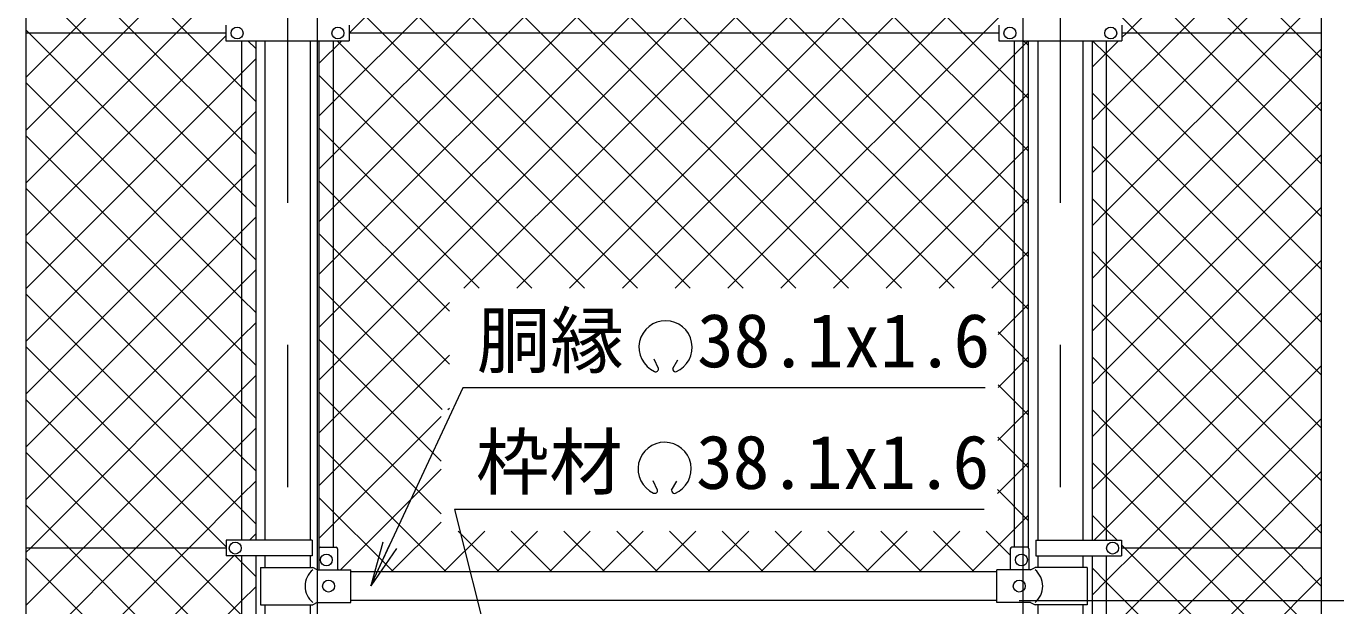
# Model space of a CAD drawing. Units: millimetres, scale not verified. Extents: x -6300 to 6300, y -4455 to 4455.
# Drawn here: x -3777 to -2023, y 1402 to 2179 of the extents above; entities that cross this region are included whole.
import ezdxf
from ezdxf.enums import TextEntityAlignment as Align

# ---------------------------------------------------------------- set-up
doc = ezdxf.new("R2010")
doc.units = ezdxf.units.MM
doc.header["$LTSCALE"] = 30
doc.linetypes.add('USER1', pattern=[50.8, 31.75, -6.35, 6.35, -6.35])
for name, color, linetype, lineweight in [('0-1_D-BMK', 2, 'USER1', 13), ('0-2_D-STR1', 1, 'Continuous', 18), ('0-3_D-STR3', 3, 'Continuous', 13), ('0-7_D-STR-DIM', 7, 'Continuous', 9), ('0-8_0', 7, 'Continuous', 9), ('0-9_D-STR-TXT', 7, 'Continuous', 9), ('0-A_D-STR2', 7, 'Continuous', 9)]:
    doc.layers.add(name, color=color, linetype=linetype, lineweight=lineweight)
doc.styles.add('ＭＳ ゴシック', font='')
doc.styles.get('ＭＳ ゴシック').set_extended_font_data('MS Gothic')

# ---------------------------------------------------------------- blocks, each defined once
blk = doc.blocks.new('_Open')
at = {"layer": '0-8_0'}
blk.add_line((-30, 5), (0, 0), dxfattribs=at)
blk.add_lwpolyline([(-30, -5), (0, 0), (-30, 0)], dxfattribs=at)

msp = doc.modelspace()

# ---------------------------------------------------------------- linework, layer by layer
at = {"layer": '0-1_D-BMK'}
for p, q in [((-3427.18, 2894.97), (-3427.18, -1050.85)), ((-2392.18, 2894.97), (-2392.18, -1050.85))]:
    msp.add_line(p, q, dxfattribs=at)
at = {"layer": '0-2_D-STR1'}
for p, q in [((-3457.43, 2159.43), (-3457.43, 1490.03)), ((-3396.93, 2159.43), (-3396.93, 1490.03)), ((-2422.43, 2159.43), (-2422.43, 1490.03)), ((-2361.93, 2159.43), (-2361.93, 1490.03)), ((-3457.43, 1469.43), (-3457.43, 1453.83)), ((-3396.93, 1469.43), (-3396.93, 1453.83)), ((-2422.43, 1469.43), (-2422.43, 1453.83)), ((-2361.93, 1469.43), (-2361.93, 1453.83)), ((-2477.18, 1447.73), (-3342.18, 1447.73)), ((-3457.43, 1403.83), (-3457.43, 800.23)), ((-3396.93, 1403.83), (-3396.93, 800.23)), ((-2477.18, 1409.73), (-3342.18, 1409.73)), ((-2422.43, 1403.83), (-2422.43, 1177.23)), ((-2361.93, 1403.83), (-2361.93, 1177.23))]:
    msp.add_line(p, q, dxfattribs=at)
at = {"layer": '0-3_D-STR3'}
for p, q in [((-3509.68, 2180.03), (-3509.68, 2159.43)), ((-3344.68, 2180.03), (-3344.68, 2159.43)), ((-2474.68, 2180.03), (-2474.68, 2159.43)), ((-2309.68, 2180.03), (-2309.68, 2159.43)), ((-3509.68, 2169.73), (-3777.18, 2169.73)), ((-3509.68, 2159.43), (-3344.68, 2159.43)), ((-3488.68, 2159.43), (-3488.68, 1490.03)), ((-3469.68, 2159.43), (-3469.68, 1490.03)), ((-3384.68, 1480.15), (-3384.68, 2159.43)), ((-3365.68, 1480.83), (-3365.68, 2159.43)), ((-2474.68, 2169.73), (-3344.68, 2169.73)), ((-2847.18, 2169.73), (-3344.68, 2169.73)), ((-2474.68, 2159.43), (-2309.68, 2159.43)), ((-2453.68, 1480.83), (-2453.68, 2159.43)), ((-2434.68, 1480.15), (-2434.68, 2159.43)), ((-2349.68, 2159.43), (-2349.68, 1490.03)), ((-2330.68, 2159.43), (-2330.68, 1490.03)), ((-2042.18, 2169.73), (-2309.68, 2169.73)), ((-3509.68, 1479.73), (-3777.18, 1479.73)), ((-3509.18, 1490.23), (-3509.18, 1469.23)), ((-3394.38, 1490.23), (-3509.18, 1490.23)), ((-3394.38, 1490.23), (-3394.38, 1469.23)), ((-3385.18, 1478.83), (-3385.18, 1450.83)), ((-3383.18, 1480.83), (-3362.18, 1480.83)), ((-3360.18, 1478.83), (-3360.18, 1450.83)), ((-2459.18, 1478.83), (-2459.18, 1450.83)), ((-2436.18, 1480.83), (-2457.18, 1480.83)), ((-2434.18, 1478.83), (-2434.18, 1450.83)), ((-2424.98, 1490.23), (-2424.98, 1469.23)), ((-2424.98, 1490.23), (-2310.18, 1490.23)), ((-2310.18, 1490.23), (-2310.18, 1469.23)), ((-2042.18, 1479.73), (-2309.68, 1479.73)), ((-3394.38, 1469.23), (-3509.18, 1469.23)), ((-3488.68, 1469.43), (-3488.68, 800.23)), ((-3469.68, 1469.43), (-3469.68, 800.23)), ((-2424.98, 1469.23), (-2310.18, 1469.23)), ((-2349.68, 1469.43), (-2349.68, 800.23)), ((-2330.68, 1469.43), (-2330.68, 800.23)), ((-3463.28, 1453.83), (-3393.38, 1453.83)), ((-3463.28, 1453.83), (-3463.28, 1403.83)), ((-3387.38, 1450.83), (-3393.38, 1453.83)), ((-3387.38, 1450.83), (-3342.18, 1450.83)), ((-3342.18, 1406.83), (-3342.18, 1450.83)), ((-2431.98, 1450.83), (-2477.18, 1450.83)), ((-2477.18, 1406.83), (-2477.18, 1450.83)), ((-2431.98, 1450.83), (-2425.98, 1453.83)), ((-2356.08, 1453.83), (-2425.98, 1453.83)), ((-2356.08, 1453.83), (-2356.08, 1403.83)), ((-3463.28, 1403.83), (-3393.38, 1403.83)), ((-3387.38, 1406.83), (-3393.38, 1403.83)), ((-3387.38, 1406.83), (-3342.18, 1406.83)), ((-2431.98, 1406.83), (-2477.18, 1406.83)), ((-2431.98, 1406.83), (-2425.98, 1403.83)), ((-2356.08, 1403.83), (-2425.98, 1403.83))]:
    msp.add_line(p, q, dxfattribs=at)
for centre in [(-3494.68, 2169.73), (-3359.68, 2169.73), (-2459.68, 2169.73), (-2324.68, 2169.73), (-3497.18, 1479.73), (-2322.18, 1479.73), (-3375.18, 1463.83), (-2444.18, 1463.83), (-3372.18, 1428.83), (-2447.18, 1428.83)]:
    msp.add_circle(centre, 8, dxfattribs=at)
for centre, radius, start, end in [((-3383.18, 1478.83), 2, 90, 180), ((-3362.18, 1478.83), 2, 0, 90), ((-2457.18, 1478.83), 2, 90, 180), ((-2436.18, 1478.83), 2, 0, 90), ((-3374.79, 1428.83), 28.8, 130.19176, 229.80824), ((-2444.56, 1428.83), 28.8, 310.19176, 49.80824)]:
    msp.add_arc(centre, radius, start, end, dxfattribs=at)
at = {"layer": '0-7_D-STR-DIM'}
for p, q in [((-3386.93, 1326.73), (-3386.93, 3139.73)), ((-2441.93, 1326.73), (-2441.93, 3139.73)), ((-3777.18, 1160.38), (-3777.18, 2922.73)), ((-2042.18, 1160.38), (-2042.18, 2922.73)), ((-2447.18, 1409.73), (-1712.18, 1409.73)), ((-2447.18, 1409.73), (-1712.18, 1409.73))]:
    msp.add_line(p, q, dxfattribs=at)
at = {"layer": '0-9_D-STR-TXT'}
for p, q in [((-2930.33, 1720.39), (-2936.07, 1732.7)), ((-2911.13, 1720.35), (-2904.34, 1732.11)), ((-2931.6, 1557.54), (-2937.34, 1569.84)), ((-2912.72, 1557.52), (-2905.94, 1569.28))]:
    msp.add_line(p, q, dxfattribs=at)
for points in [[(-2493.01, 1694.49), (-3192.31, 1694.49), (-3314.97, 1431.05)], [(-2494.29, 1531.6), (-3203.59, 1531.6), (-3155.98, 1341.42)]]:
    msp.add_lwpolyline(points, dxfattribs=at)
for centre, radius, start, end in [((-2920.89, 1748.74), 35.62, 292.92895, 245.65759), ((-2934.02, 1719.7), 3.75, 245.55066, 10.6575), ((-2907.44, 1719.66), 3.75, 169.34241, 276.63708), ((-2922.16, 1585.85), 35.62, 292.92895, 245.65759), ((-2935.29, 1556.84), 3.75, 245.55066, 10.6575), ((-2909.04, 1556.82), 3.75, 169.34241, 276.63708)]:
    msp.add_arc(centre, radius, start, end, dxfattribs=at)
at = {"layer": '0-A_D-STR2'}
for p, q in [((-3384.68, 2058.6), (-2621.65, 2821.63)), ((-3384.68, 1987.89), (-2550.94, 2821.63)), ((-3384.68, 1917.18), (-2480.23, 2821.63)), ((-3344.68, 2169.31), (-2692.36, 2821.63)), ((-2434.68, 1940.69), (-3315.61, 2821.63)), ((-2434.68, 2011.4), (-3244.9, 2821.63)), ((-2434.68, 2082.11), (-3174.19, 2821.63)), ((-2434.68, 1869.98), (-3360.18, 2795.48)), ((-3384.68, 1846.47), (-2442.42, 2788.73)), ((-2434.68, 1799.27), (-3384.68, 2749.27)), ((-3384.68, 1775.76), (-2434.68, 2725.76)), ((-2534.25, 1828.14), (-3384.68, 2678.56)), ((-3384.68, 1705.05), (-2434.68, 2655.05)), ((-2604.97, 1828.14), (-3384.68, 2607.85)), ((-3190.87, 1828.14), (-2434.68, 2584.34)), ((-2675.68, 1828.14), (-3384.68, 2537.14)), ((-3120.16, 1828.14), (-2434.68, 2513.62)), ((-2746.39, 1828.14), (-3384.68, 2466.43)), ((-3049.45, 1828.14), (-2434.68, 2442.91)), ((-2076.33, 2169.73), (-2330.68, 2424.07)), ((-3561.25, 2169.73), (-3777.18, 2385.65)), ((-3717.95, 2169.73), (-3488.68, 2399)), ((-2817.1, 1828.14), (-3384.68, 2395.72)), ((-2978.74, 1828.14), (-2434.68, 2372.2)), ((-2147.04, 2169.73), (-2330.68, 2353.36)), ((-2233.02, 2169.73), (-2042.18, 2360.57)), ((-3647.24, 2169.73), (-3488.68, 2328.29)), ((-2887.81, 1828.14), (-3384.68, 2325.01)), ((-3631.97, 2169.73), (-3777.18, 2314.94)), ((-2908.03, 1828.14), (-2434.68, 2301.49)), ((-2217.75, 2169.73), (-2330.68, 2282.65)), ((-2162.31, 2169.73), (-2042.18, 2289.86)), ((-3576.52, 2169.73), (-3488.68, 2257.57)), ((-2958.52, 1828.14), (-3384.68, 2254.3)), ((-3702.68, 2169.73), (-3777.18, 2244.23)), ((-2837.32, 1828.14), (-2434.68, 2230.78)), ((-2288.46, 2169.73), (-2330.68, 2211.94)), ((-2091.6, 2169.73), (-2042.18, 2219.15)), ((-3773.39, 2169.73), (-3777.18, 2173.52)), ((-3777.18, 2110.5), (-3717.95, 2169.73)), ((-3777.18, 2039.79), (-3647.24, 2169.73)), ((-3777.18, 1969.07), (-3576.52, 2169.73)), ((-3777.18, 1898.36), (-3509.68, 2165.86)), ((-3488.68, 1885.02), (-3773.39, 2169.73)), ((-3488.68, 1955.73), (-3702.68, 2169.73)), ((-3488.68, 2026.44), (-3631.97, 2169.73)), ((-3488.68, 2097.15), (-3561.25, 2169.73)), ((-3469.68, 2148.86), (-3480.24, 2159.43)), ((-3384.68, 2129.31), (-3354.56, 2159.43)), ((-3029.23, 1828.14), (-3360.52, 2159.43)), ((-2766.61, 1828.14), (-2435.32, 2159.43)), ((-2434.68, 2152.83), (-2441.28, 2159.43)), ((-2330.68, 2072.07), (-2233.02, 2169.73)), ((-2330.68, 2001.36), (-2162.31, 2169.73)), ((-2330.68, 1930.65), (-2091.6, 2169.73)), ((-2042.18, 1923.44), (-2288.46, 2169.73)), ((-2042.18, 1994.15), (-2217.75, 2169.73)), ((-2042.18, 2064.86), (-2147.04, 2169.73)), ((-2042.18, 2135.57), (-2076.33, 2169.73)), ((-2330.68, 1859.94), (-2042.18, 2148.44)), ((-3488.68, 2116.15), (-3469.68, 2135.15)), ((-3777.18, 1827.65), (-3488.68, 2116.15)), ((-3099.94, 1828.14), (-3384.68, 2112.88)), ((-3488.68, 1814.3), (-3777.18, 2102.8)), ((-3469.68, 2078.15), (-3488.68, 2097.15)), ((-2695.9, 1828.14), (-2434.68, 2089.36)), ((-2330.68, 2070.52), (-2349.68, 2089.52)), ((-2349.68, 2053.07), (-2330.68, 2072.07)), ((-2330.68, 1789.23), (-2042.18, 2077.73)), ((-2042.18, 1782.02), (-2330.68, 2070.52)), ((-3488.68, 2045.44), (-3469.68, 2064.44)), ((-3777.18, 1756.94), (-3488.68, 2045.44)), ((-3170.65, 1828.14), (-3384.68, 2042.17)), ((-3488.68, 1743.59), (-3777.18, 2032.09)), ((-3469.68, 2007.44), (-3488.68, 2026.44)), ((-2625.19, 1828.14), (-2434.68, 2018.65)), ((-2330.68, 1999.81), (-2349.68, 2018.81)), ((-2349.68, 1982.36), (-2330.68, 2001.36)), ((-2330.68, 1718.52), (-2042.18, 2007.02)), ((-2042.18, 1711.31), (-2330.68, 1999.81)), ((-3488.68, 1974.73), (-3469.68, 1993.73)), ((-3777.18, 1686.23), (-3488.68, 1974.73)), ((-3210.26, 1797.04), (-3384.68, 1971.45)), ((-3488.68, 1672.88), (-3777.18, 1961.38)), ((-3469.68, 1936.73), (-3488.68, 1955.73)), ((-2554.48, 1828.14), (-2434.68, 1947.94)), ((-2330.68, 1929.1), (-2349.68, 1948.1)), ((-2349.68, 1911.65), (-2330.68, 1930.65)), ((-2330.68, 1647.81), (-2042.18, 1936.31)), ((-3488.68, 1904.02), (-3469.68, 1923.02)), ((-2042.18, 1640.6), (-2330.68, 1929.1)), ((-3777.18, 1615.52), (-3488.68, 1904.02)), ((-3210.26, 1726.33), (-3384.68, 1900.74)), ((-3488.68, 1602.17), (-3777.18, 1890.67)), ((-3469.68, 1866.02), (-3488.68, 1885.02)), ((-2483.76, 1828.14), (-2434.68, 1877.23)), ((-2330.68, 1858.39), (-2349.68, 1877.39)), ((-2349.68, 1840.94), (-2330.68, 1859.94)), ((-2330.68, 1577.1), (-2042.18, 1865.6)), ((-3488.68, 1833.31), (-3469.68, 1852.31)), ((-2042.18, 1569.89), (-2330.68, 1858.39)), ((-3777.18, 1544.81), (-3488.68, 1833.31)), ((-3219.89, 1665.25), (-3384.68, 1830.03)), ((-3488.68, 1531.46), (-3777.18, 1819.96)), ((-3469.68, 1795.3), (-3488.68, 1814.3)), ((-3384.68, 1634.34), (-3210.26, 1808.75)), ((-2330.68, 1787.68), (-2349.68, 1806.68)), ((-2475.48, 1765.72), (-2434.68, 1806.52)), ((-2349.68, 1770.23), (-2330.68, 1789.23)), ((-3488.68, 1762.6), (-3469.68, 1781.6)), ((-2042.18, 1499.18), (-2330.68, 1787.68)), ((-3771.55, 1479.73), (-3488.68, 1762.6)), ((-3221.54, 1596.19), (-3384.68, 1759.32)), ((-2434.68, 1728.56), (-2475.48, 1769.36)), ((-3509.18, 1481.25), (-3777.18, 1749.25)), ((-3469.68, 1724.59), (-3488.68, 1743.59)), ((-3384.68, 1563.62), (-3210.26, 1738.04)), ((-2475.48, 1695.01), (-2434.68, 1735.81)), ((-2330.68, 1716.97), (-2349.68, 1735.97)), ((-2286.63, 1479.73), (-2042.18, 1724.18)), ((-3488.68, 1691.89), (-3469.68, 1710.89)), ((-2349.68, 1699.52), (-2330.68, 1718.52)), ((-2093.44, 1479.73), (-2330.68, 1716.97)), ((-3700.84, 1479.73), (-3488.68, 1691.89)), ((-3221.54, 1525.48), (-3384.68, 1688.61)), ((-2434.68, 1657.85), (-2475.48, 1698.65)), ((-3578.36, 1479.73), (-3777.18, 1678.54)), ((-3469.68, 1653.88), (-3488.68, 1672.88)), ((-3212.34, 1665.25), (-3210.26, 1667.33)), ((-3384.68, 1492.91), (-3221.54, 1656.05)), ((-2475.8, 1623.97), (-2434.68, 1665.1)), ((-2330.68, 1646.25), (-2349.68, 1665.25)), ((-2215.91, 1479.73), (-2042.18, 1653.46)), ((-3488.68, 1621.18), (-3469.68, 1640.18)), ((-2349.68, 1628.81), (-2330.68, 1647.81)), ((-2164.15, 1479.73), (-2330.68, 1646.25)), ((-3630.13, 1479.73), (-3488.68, 1621.18)), ((-3214.5, 1447.73), (-3384.68, 1617.9)), ((-2434.68, 1587.14), (-2475.77, 1628.23)), ((-3649.07, 1479.73), (-3777.18, 1607.83)), ((-3469.68, 1583.17), (-3488.68, 1602.17)), ((-3356.05, 1450.83), (-3221.54, 1585.34)), ((-2476.36, 1552.7), (-2434.68, 1594.39)), ((-2330.68, 1575.54), (-2349.68, 1594.54)), ((-2145.2, 1479.73), (-2042.18, 1582.75)), ((-3488.68, 1550.47), (-3469.68, 1569.47)), ((-2349.68, 1558.1), (-2330.68, 1577.1)), ((-2234.86, 1479.73), (-2330.68, 1575.54)), ((-3559.42, 1479.73), (-3488.68, 1550.47)), ((-3285.21, 1447.73), (-3384.68, 1547.19)), ((-2434.68, 1516.43), (-2476.32, 1558.07)), ((-3719.78, 1479.73), (-3777.18, 1537.12)), ((-3469.68, 1512.46), (-3488.68, 1531.46)), ((-3288.44, 1447.73), (-3221.54, 1514.63)), ((-2510.63, 1447.73), (-2434.68, 1523.68)), ((-2074.49, 1479.73), (-2042.18, 1512.04)), ((-3478.21, 1490.23), (-3469.68, 1498.76)), ((-3217.73, 1447.73), (-3163.1, 1502.36)), ((-3143.79, 1447.73), (-3198.42, 1502.36)), ((-3147.02, 1447.73), (-3092.39, 1502.36)), ((-3073.08, 1447.73), (-3127.71, 1502.36)), ((-3076.31, 1447.73), (-3021.68, 1502.36)), ((-3002.37, 1447.73), (-3057, 1502.36)), ((-3005.6, 1447.73), (-2950.97, 1502.36)), ((-2931.66, 1447.73), (-2986.29, 1502.36)), ((-2934.89, 1447.73), (-2880.26, 1502.36)), ((-2860.95, 1447.73), (-2915.58, 1502.36)), ((-2864.18, 1447.73), (-2809.55, 1502.36)), ((-2790.24, 1447.73), (-2844.87, 1502.36)), ((-2793.47, 1447.73), (-2738.83, 1502.36)), ((-2719.53, 1447.73), (-2774.16, 1502.36)), ((-2722.76, 1447.73), (-2668.12, 1502.36)), ((-2648.82, 1447.73), (-2703.45, 1502.36)), ((-2652.05, 1447.73), (-2597.41, 1502.36)), ((-2578.11, 1447.73), (-2632.74, 1502.36)), ((-2581.34, 1447.73), (-2526.7, 1502.36)), ((-2507.39, 1447.73), (-2562.03, 1502.36)), ((-2459.18, 1470.22), (-2491.32, 1502.36)), ((-3777.18, 1474.1), (-3771.55, 1479.73)), ((-3777.18, 1403.39), (-3700.84, 1479.73)), ((-3777.18, 1332.68), (-3630.13, 1479.73)), ((-3777.18, 1261.97), (-3559.42, 1479.73)), ((-3488.68, 1248.62), (-3719.78, 1479.73)), ((-3488.68, 1319.33), (-3649.07, 1479.73)), ((-3488.68, 1390.04), (-3578.36, 1479.73)), ((-2330.68, 1435.68), (-2286.63, 1479.73)), ((-2330.68, 1364.96), (-2215.91, 1479.73)), ((-2330.68, 1294.25), (-2145.2, 1479.73)), ((-2330.68, 1223.54), (-2074.49, 1479.73)), ((-2042.18, 1287.04), (-2234.86, 1479.73)), ((-2042.18, 1357.75), (-2164.15, 1479.73)), ((-2042.18, 1428.47), (-2093.44, 1479.73)), ((-3777.18, 1191.26), (-3499.21, 1469.23)), ((-3488.68, 1177.91), (-3777.18, 1466.41)), ((-3359.02, 1450.83), (-3360.18, 1451.98)), ((-2330.68, 1152.83), (-2042.18, 1441.33)), ((-2349.68, 1416.68), (-2330.68, 1435.68))]:
    msp.add_line(p, q, dxfattribs=at)
for points in [[(-2309.68, 2163.78), (-2303.73, 2169.73), (-2042.18, 2431.28)], [(-2349.68, 2123.78), (-2330.68, 2142.78), (-2314.03, 2159.43)], [(-2042.18, 1852.73), (-2330.68, 2141.23), (-2348.87, 2159.43)], [(-2346.84, 1490.23), (-2330.68, 1506.39), (-2042.18, 1794.89)], [(-2316.07, 1490.23), (-2330.68, 1504.83), (-2349.68, 1523.83)], [(-2042.18, 1216.33), (-2305.57, 1479.73), (-2310.18, 1484.33)], [(-3469.68, 1441.75), (-3488.68, 1460.75), (-3497.15, 1469.23)], [(-2034.19, 1137.63), (-2330.68, 1434.12), (-2349.68, 1453.12)], [(-3747.97, 1149.75), (-3488.68, 1409.05), (-3469.68, 1428.05)]]:
    msp.add_lwpolyline(points, dxfattribs=at)

# ---------------------------------------------------------------- block references
at = {"layer": '0-9_D-STR-TXT', "xscale": 2, "yscale": 2, "rotation": 245.03417}
msp.add_blockref('_Open', (-3315.81, 1429.24), dxfattribs=at)

# ---------------------------------------------------------------- texts
at = {"layer": '0-9_D-STR-TXT', "style": 'ＭＳ ゴシック'}
for s, p in [('胴縁  38.1x1.6', (-3173.64, 1700.27)), ('枠材  38.1x1.6', (-3174.92, 1537.38))]:
    msp.add_text(s, height=72.14, dxfattribs=at).set_placement(p, align=Align.BOTTOM_LEFT)

doc.saveas('drawing.dxf')
